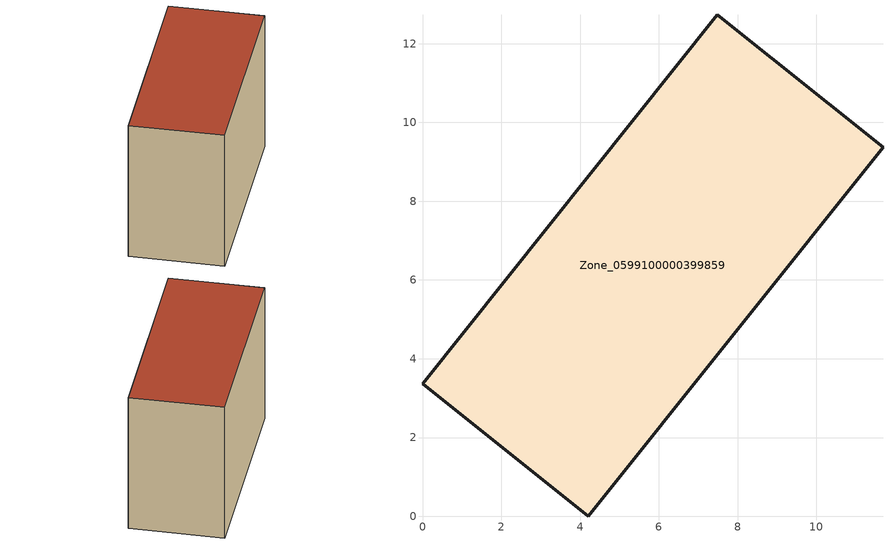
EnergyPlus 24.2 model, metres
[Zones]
Zone_0599100000399859
 floor ground (C_G): 7.48,12.74 11.69,9.37 4.21,0 0,3.36 z0.99
 wall outside (C_F): 4.21,0 11.69,9.37 7.48,12.74 0,3.36 4.21,0 z0.99:9.6
 roof outside (C_R): 11.69,9.37 7.48,12.74 0,3.36 4.21,0 z9.6
[BUILDING]
Pand.0599100000399859: North Axis=0; Terrain=City; Loads Convergence Tolerance Value=0.04; Temperature Convergence Tolerance Value=0.4; Solar Distribution=FullExterior; Maximum Number of Warmup Days=25; Minimum Number of Warmup Days=1
[Site:Location]
Rotterdam.The.Hague.AP_ZH_NLD Design_Conditions: Latitude=51.96; Longitude=4.45; Time Zone=1; Elevation=-4.5
[SITE:GROUNDTEMPERATURE:BUILDINGSURFACE]
18, 18, 18, 18, 18, 18, 18, 18, 18, 18, 18, 18
[MATERIAL] Thermal Absorptance=0.9; Solar Absorptance=0.7; Visible Absorptance=0.7
Name | Roughness | Thickness | Conductivity | Density | Specific Heat
G.TI.1992-2005 | MediumSmooth | 0.15 | 0.06 | 540 | 1210
F.TI.1992-2005 | Rough | 0.3 | 0.12 | 1920 | 840
R.TI.1992-2005 | MediumRough | 0.2 | 0.08 | 1500 | 1000
[CONSTRUCTION]
C_G: G.TI.1992-2005
C_F: F.TI.1992-2005
C_R: R.TI.1992-2005
[ZONE]
Zone_0599100000399859: Type=1; Multiplier=1; Ceiling Height=Autocalculate; Volume=Autocalculate; Floor Area=autocalculate; Part of Total Floor Area=Yes
[ZONEINFILTRATION:DESIGNFLOWRATE]
Infil_Zone_0599100000399859: Zone or ZoneList or Space or SpaceList=Zone_0599100000399859; Schedule=AlwaysOn; Design Flow Rate Calculation Method=Flow/Area; Flow Rate per Floor Area=0.0015; Constant Term Coefficient=1; Temperature Term Coefficient=0; Velocity Term Coefficient=0; Velocity Squared Term Coefficient=0
[HVACTEMPLATE:ZONE:IDEALLOADSAIRSYSTEM]
Zone_0599100000399859: Maximum Heating Supply Air Temperature=50; Minimum Cooling Supply Air Temperature=13; Maximum Heating Supply Air Humidity Ratio=0.0156; Minimum Cooling Supply Air Humidity Ratio=0.0077; Heating Limit=NoLimit; Cooling Limit=NoLimit; Dehumidification Control Type=ConstantSensibleHeatRatio; Cooling Sensible Heat Ratio=0.7; Dehumidification Setpoint=60; Humidification Control Type=None; Humidification Setpoint=30; Outdoor Air Method=None; Outdoor Air Flow Rate per Person=0.00944; Outdoor Air Flow Rate per Zone Floor Area=0; Outdoor Air Flow Rate per Zone=0; Demand Controlled Ventilation Type=None; Outdoor Air Economizer Type=NoEconomizer; Heat Recovery Type=None; Sensible Heat Recovery Effectiveness=0.7; Latent Heat Recovery Effectiveness=0.65
[ZONECONTROL:THERMOSTAT]
ThermostatControl_Zone_0599100000399859: Zone or ZoneList=Zone_0599100000399859; Control Type Schedule=DualSetpointControlType; Control 1=Thermostat_Zone_0599100000399859; Temperature Difference Between Cutout And Setpoint=0
[THERMOSTATSETPOINT:DUALSETPOINT]
Thermostat_Zone_0599100000399859: Heating Setpoint Temperature Schedule=HeatingSetpoint_Zone_0599100000399859; Cooling Setpoint Temperature Schedule=CoolingSetpoint_Zone_0599100000399859
[SCHEDULE:COMPACT]
HeatingSetpoint_Zone_0599100000399859: Through: 12/31, For: AllDays, Until: 24:00, 21
CoolingSetpoint_Zone_0599100000399859: Through: 12/31, For: AllDays, Until: 24:00, 24
DualSetpointControlType: Through: 12/31, For: AllDays, Until: 24:00, 4
AlwaysOn: Through: 12/31, For: AllDays, Until: 24:00, 1
